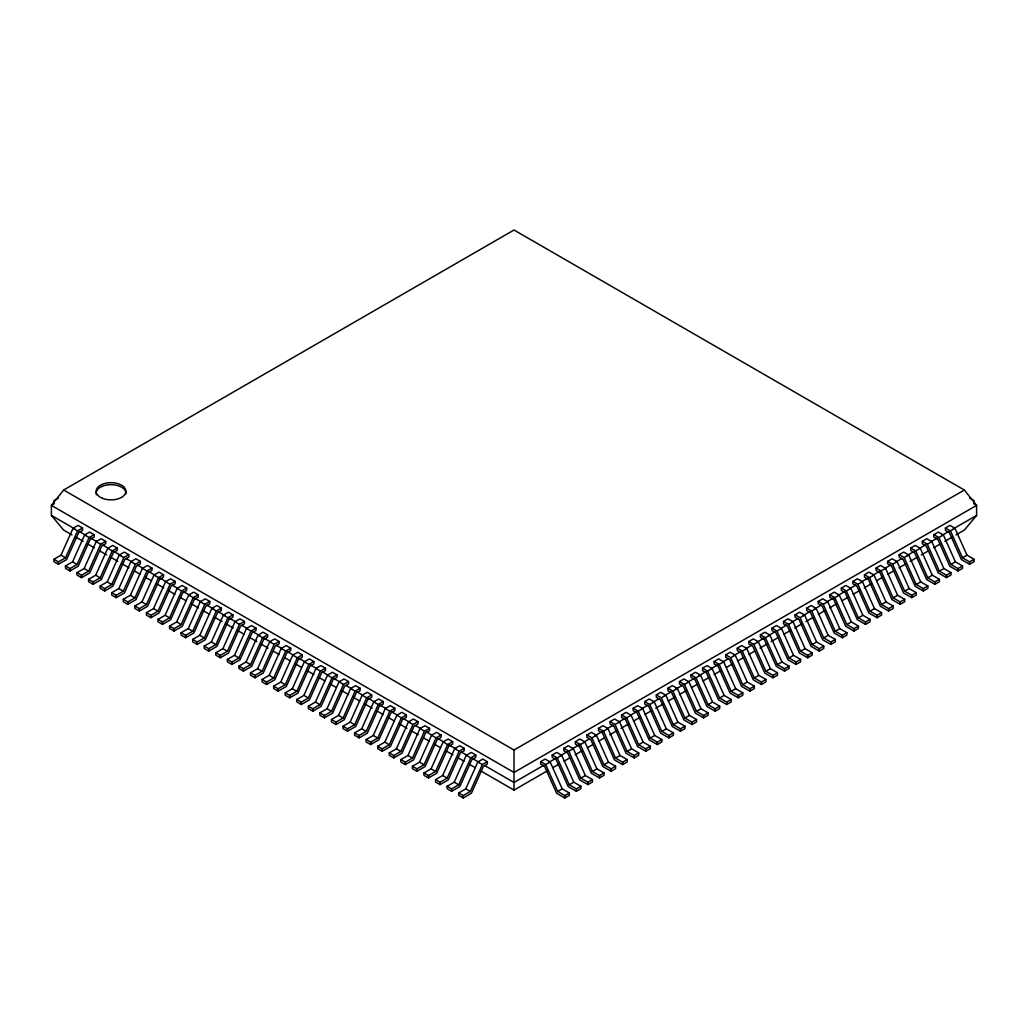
<?xml version="1.0" encoding="UTF-8"?>
<svg xmlns="http://www.w3.org/2000/svg" width="1028" height="1028" viewBox="0 0 1028 1028"><rect width="100%" height="100%" fill="white"/><g stroke="black" fill="none" stroke-linecap="round" stroke-linejoin="round"><path stroke-width="1.5" d="M61.012 555.171L73.039 528.276L78.064 525.385L82.561 527.994L82.561 530.397L78.629 532.658L66.614 559.553L58.416 564.282L53.906 561.686L53.906 559.271L61.012 555.171L65.522 557.78L77.55 530.885L82.561 527.994M72.577 561.853L84.604 534.958L89.616 532.067L94.126 534.663L94.126 537.066L90.194 539.34L78.179 566.235L69.981 570.964L65.471 568.356L65.471 565.953L72.577 561.853L77.087 564.462L89.115 537.567L94.126 534.663M84.142 568.535L96.169 541.64L101.181 538.736L105.691 541.345L105.691 543.748L101.759 546.022L89.744 572.917L81.546 577.633L77.036 575.037L77.036 572.635L84.142 568.535L88.652 571.131L100.68 544.236L105.691 541.345M95.707 575.205L107.734 548.309L112.746 545.418L117.256 548.014L117.256 550.43L113.324 552.691L101.309 579.586L93.111 584.315L88.601 581.707L88.601 579.304L95.707 575.205L100.217 577.813L112.245 550.918L117.256 548.014M107.272 581.887L119.299 554.991L124.311 552.087L128.821 554.696L128.821 557.099L124.889 559.373L112.874 586.268L104.676 590.997L100.166 588.389L100.166 585.986L107.272 581.887L111.782 584.495L123.81 557.6L128.821 554.696M118.837 588.569L130.864 561.673L135.876 558.769L140.386 561.378L140.386 563.781L136.454 566.043L124.439 592.938L116.241 597.666L111.731 595.071L111.731 592.668L118.837 588.569L123.347 591.164L135.375 564.269L140.386 561.378M130.402 595.238L142.429 568.343L147.441 565.451L151.951 568.047L151.951 570.45L148.019 572.724L136.004 599.62L127.806 604.348L123.296 601.74L123.296 599.337L130.402 595.238L134.912 597.846L146.94 570.951L151.951 568.047M141.967 601.92L153.994 575.025L159.006 572.121L163.516 574.729L163.516 577.132L159.584 579.406L147.569 606.302L139.371 611.03L134.861 608.422L134.861 606.019L141.967 601.92L146.477 604.515L158.505 577.62L163.516 574.729M153.532 608.589L165.559 581.694L170.571 578.803L175.081 581.398L175.081 583.814L171.149 586.076L159.134 612.971L150.936 617.699L146.426 615.091L146.426 612.688L153.532 608.589L158.042 611.197L170.07 584.302L175.081 581.398M165.097 615.271L177.124 588.376L182.136 585.472L186.646 588.08L186.646 590.483L182.714 592.758L170.699 619.653L162.501 624.381L157.991 621.773L157.991 619.37L165.097 615.271L169.607 617.879L181.635 590.984L186.646 588.08M176.662 621.953L188.689 595.058L193.701 592.154L198.211 594.762L198.211 597.165L194.279 599.427L182.264 626.322L174.066 631.051L169.556 628.455L169.556 626.052L176.662 621.953L181.172 624.549L193.2 597.654L198.211 594.762M188.227 628.622L200.254 601.727L205.266 598.836L209.776 601.431L209.776 603.834L205.844 606.109L193.829 633.004L185.631 637.733L181.121 635.124L181.121 632.721L188.227 628.622L192.737 631.231L204.765 604.336L209.776 601.431M199.792 635.304L211.819 608.409L216.831 605.505L221.341 608.113L221.341 610.516L217.409 612.791L205.394 639.686L197.196 644.415L192.686 641.806L192.686 639.403L199.792 635.304L204.302 637.9L216.33 611.005L221.341 608.113M211.357 641.973L223.384 615.078L228.396 612.187L232.906 614.795L232.906 617.198L228.974 619.46L216.959 646.355L208.761 651.084L204.251 648.488L204.251 646.072L211.357 641.973L215.867 644.582L227.895 617.687L232.906 614.795M222.922 648.655L234.949 621.76L239.961 618.856L244.471 621.465L244.471 623.867L240.539 626.142L228.524 653.037L220.326 657.766L215.816 655.157L215.816 652.754L222.922 648.655L227.432 651.264L239.46 624.369L244.471 621.465M234.487 655.337L246.514 628.442L251.526 625.538L256.036 628.147L256.036 630.549L252.104 632.824L240.089 659.719L231.891 664.435L227.381 661.839L227.381 659.436L234.487 655.337L238.997 657.933L251.025 631.038L256.036 628.147M246.052 662.006L258.079 635.111L263.091 632.22L267.601 634.816L267.601 637.219L263.669 639.493L251.654 666.388L243.456 671.117L238.946 668.508L238.946 666.105L246.052 662.006L250.562 664.615L262.59 637.72L267.601 634.816M257.617 668.688L269.644 641.793L274.656 638.889L279.166 641.498L279.166 643.901L275.234 646.175L263.219 673.07L255.021 677.799L250.511 675.19L250.511 672.787L257.617 668.688L262.127 671.284L274.155 644.389L279.166 641.498M269.182 675.357L281.209 648.462L286.221 645.571L290.731 648.18L290.731 650.583L286.799 652.844L274.784 679.739L266.586 684.468L262.076 681.872L262.076 679.457L269.182 675.357L273.692 677.966L285.72 651.071L290.731 648.18M280.747 682.039L292.774 655.144L297.786 652.253L302.296 654.849L302.296 657.252L298.364 659.526L286.349 686.421L278.151 691.15L273.641 688.542L273.641 686.139L280.747 682.039L285.257 684.648L297.285 657.753L302.296 654.849M292.312 688.721L304.339 661.826L309.351 658.922L313.861 661.531L313.861 663.934L309.929 666.208L297.914 693.103L289.716 697.819L285.206 695.224L285.206 692.821L292.312 688.721L296.822 691.317L308.85 664.422L313.861 661.531M303.877 695.391L315.904 668.496L320.916 665.604L325.426 668.2L325.426 670.616L321.494 672.877L309.479 699.772L301.281 704.501L296.771 701.893L296.771 699.49L303.877 695.391L308.387 697.999L320.415 671.104L325.426 668.2M315.442 702.073L327.469 675.178L332.481 672.273L336.991 674.882L336.991 677.285L333.059 679.559L321.044 706.454L312.846 711.183L308.336 708.575L308.336 706.172L315.442 702.073L319.952 704.681L331.98 677.786L336.991 674.882M327.007 708.742L339.034 681.86L344.046 678.955L348.556 681.564L348.556 683.967L344.624 686.229L332.609 713.124L324.411 717.852L319.901 715.257L319.901 712.854L327.007 708.742L331.517 711.35L343.545 684.455L348.556 681.564M338.572 715.424L350.599 688.529L355.611 685.637L360.121 688.233L360.121 690.636L356.189 692.911L344.174 719.806L335.976 724.534L331.466 721.926L331.466 719.523L338.572 715.424L343.082 718.032L355.11 691.137L360.121 688.233M350.137 722.106L362.164 695.211L367.176 692.307L371.686 694.915L371.686 697.318L367.754 699.593L355.739 726.488L347.541 731.204L343.031 728.608L343.031 726.205L350.137 722.106L354.647 724.701L366.675 697.806L371.686 694.915M361.702 728.775L373.729 701.88L378.741 698.989L383.251 701.584L383.251 704L379.319 706.262L367.304 733.157L359.106 737.886L354.596 735.277L354.596 732.874L361.702 728.775L366.212 731.383L378.24 704.488L383.251 701.584M373.267 735.457L385.294 708.562L390.306 705.658L394.816 708.266L394.816 710.669L390.884 712.944L378.869 739.839L370.671 744.568L366.161 741.959L366.161 739.556L373.267 735.457L377.777 738.065L389.805 711.17L394.816 708.266M384.832 742.139L396.859 715.244L401.871 712.34L406.381 714.948L406.381 717.351L402.449 719.613L390.434 746.508L382.236 751.237L377.726 748.641L377.726 746.238L384.832 742.139L389.342 744.735L401.37 717.84L406.381 714.948M396.397 748.808L408.424 721.913L413.436 719.022L417.946 721.617L417.946 724.02L414.014 726.295L401.999 753.19L393.801 757.919L389.291 755.31L389.291 752.907L396.397 748.808L400.907 751.417L412.935 724.522L417.946 721.617M407.962 755.49L419.989 728.595L425.001 725.691L429.511 728.299L429.511 730.702L425.579 732.977L413.564 759.872L405.366 764.601L400.856 761.992L400.856 759.589L407.962 755.49L412.472 758.086L424.5 731.191L429.511 728.299M419.527 762.159L431.554 735.264L436.566 732.373L441.076 734.969L441.076 737.384L437.144 739.646L425.129 766.541L416.931 771.27L412.421 768.674L412.421 766.258L419.527 762.159L424.037 764.768L436.065 737.873L441.076 734.969M431.092 768.841L443.119 741.946L448.131 739.042L452.641 741.651L452.641 744.054L448.709 746.328L436.694 773.223L428.496 777.952L423.986 775.343L423.986 772.94L431.092 768.841L435.602 771.45L447.63 744.555L452.641 741.651M442.657 775.523L454.684 748.628L459.696 745.724L464.206 748.333L464.206 750.736L460.274 752.997L448.259 779.892L440.061 784.621L435.551 782.025L435.551 779.622L442.657 775.523L447.167 778.119L459.195 751.224L464.206 748.333M454.222 782.192L466.249 755.297L471.261 752.406L475.771 755.002L475.771 757.405L471.839 759.679L459.824 786.574L451.626 791.303L447.116 788.694L447.116 786.291L454.222 782.192L458.732 784.801L470.76 757.906L475.771 755.002M465.787 788.874L477.814 761.979L482.826 759.075L487.336 761.684L487.336 764.087L483.404 766.361L471.389 793.256L463.191 797.985L458.681 795.376L458.681 792.973L465.787 788.874L470.297 791.47L482.325 764.575L487.336 761.684M956.001 534.907L964.341 530.088L976.6 515.401L976.6 505.378L964.341 490.022L514 230.015L63.659 490.022L51.4 505.378L51.4 515.401L63.659 530.088L71.999 534.907M58.416 498.015L53.906 500.61L53.906 503.026M54.176 503.771L51.4 505.378L514 772.465L976.6 505.378L973.824 503.771M53.906 559.271L58.416 561.879L65.522 557.78M65.471 565.953L69.981 568.561L77.087 564.462M77.036 572.635L81.546 575.23L88.652 571.131M88.601 579.304L93.111 581.912L100.217 577.813M100.166 585.986L104.676 588.594L111.782 584.495M111.731 592.668L116.241 595.263L123.347 591.164M123.296 599.337L127.806 601.945L134.912 597.846M134.861 606.019L139.371 608.615L146.477 604.515M146.426 612.688L150.936 615.297L158.042 611.197M157.991 619.37L162.501 621.979L169.607 617.879M169.556 626.052L174.066 628.648L181.172 624.549M181.121 632.721L185.631 635.33L192.737 631.231M192.686 639.403L197.196 641.999L204.302 637.9M204.251 646.072L208.761 648.681L215.867 644.582M215.816 652.754L220.326 655.363L227.432 651.264M227.381 659.436L231.891 662.032L238.997 657.933M238.946 666.105L243.456 668.714L250.562 664.615M250.511 672.787L255.021 675.383L262.127 671.284M262.076 679.457L266.586 682.065L273.692 677.966M273.641 686.139L278.151 688.747L285.257 684.648M285.206 692.821L289.716 695.416L296.822 691.317M296.771 699.49L301.281 702.098L308.387 697.999M308.336 706.172L312.846 708.78L319.952 704.681M319.901 712.854L324.411 715.449L331.517 711.35M331.466 719.523L335.976 722.131L343.082 718.032M343.031 726.205L347.541 728.801L354.647 724.701M354.596 732.874L359.106 735.483L366.212 731.383M366.161 739.556L370.671 742.165L377.777 738.065M377.726 746.238L382.236 748.834L389.342 744.735M389.291 752.907L393.801 755.516L400.907 751.417M400.856 759.589L405.366 762.185L412.472 758.086M412.421 766.258L416.931 768.867L424.037 764.768M423.986 772.94L428.496 775.549L435.602 771.45M435.551 779.622L440.061 782.218L447.167 778.119M63.659 490.022L514 750.029L964.341 490.022M447.116 786.291L451.626 788.9L458.732 784.801M458.681 792.973L463.191 795.569L470.297 791.47M540.651 761.684L545.174 759.075L550.186 761.979L562.213 788.874L569.319 792.973L569.319 795.376L564.809 797.985L556.611 793.256L544.583 766.361L540.651 764.087L540.651 761.684L545.675 764.575L557.703 791.47L564.809 795.569L569.319 792.973M552.229 755.002L556.739 752.406L561.751 755.297L573.778 782.192L580.884 786.291L580.884 788.694L576.374 791.303L568.176 786.574L556.161 759.679L552.229 757.405L552.229 755.002L557.24 757.906L569.268 784.801L576.374 788.9L580.884 786.291M563.794 748.333L568.304 745.724L573.316 748.628L585.343 775.523L592.449 779.622L592.449 782.025L587.939 784.621L579.741 779.892L567.726 752.997L563.794 750.736L563.794 748.333L568.805 751.224L580.833 778.119L587.939 782.218L592.449 779.622M575.359 741.651L579.869 739.042L584.881 741.946L596.908 768.841L604.014 772.94L604.014 775.343L599.504 777.952L591.306 773.223L579.291 746.328L575.359 744.054L575.359 741.651L580.37 744.555L592.398 771.45L599.504 775.549L604.014 772.94M586.924 734.969L591.434 732.373L596.446 735.264L608.473 762.159L615.579 766.258L615.579 768.674L611.069 771.27L602.871 766.541L590.856 739.646L586.924 737.384L586.924 734.969L591.935 737.873L603.963 764.768L611.069 768.867L615.579 766.258M598.489 728.299L602.999 725.691L608.011 728.595L620.038 755.49L627.144 759.589L627.144 761.992L622.634 764.601L614.436 759.872L602.421 732.977L598.489 730.702L598.489 728.299L603.5 731.191L615.528 758.086L622.634 762.185L627.144 759.589M610.054 721.617L614.564 719.022L619.576 721.913L631.603 748.808L638.709 752.907L638.709 755.31L634.199 757.919L626.001 753.19L613.986 726.295L610.054 724.02L610.054 721.617L615.065 724.522L627.093 751.417L634.199 755.516L638.709 752.907M621.619 714.948L626.129 712.34L631.141 715.244L643.168 742.139L650.274 746.238L650.274 748.641L645.764 751.237L637.566 746.508L625.551 719.613L621.619 717.351L621.619 714.948L626.63 717.84L638.658 744.735L645.764 748.834L650.274 746.238M633.184 708.266L637.694 705.658L642.706 708.562L654.733 735.457L661.839 739.556L661.839 741.959L657.329 744.568L649.131 739.839L637.116 712.944L633.184 710.669L633.184 708.266L638.195 711.17L650.223 738.065L657.329 742.165L661.839 739.556M644.749 701.584L649.259 698.989L654.271 701.88L666.298 728.775L673.404 732.874L673.404 735.277L668.894 737.886L660.696 733.157L648.681 706.262L644.749 704L644.749 701.584L649.76 704.488L661.788 731.383L668.894 735.483L673.404 732.874M656.314 694.915L660.824 692.307L665.836 695.211L677.863 722.106L684.969 726.205L684.969 728.608L680.459 731.204L672.261 726.488L660.246 699.593L656.314 697.318L656.314 694.915L661.325 697.806L673.353 724.701L680.459 728.801L684.969 726.205M667.879 688.233L672.389 685.637L677.401 688.529L689.428 715.424L696.534 719.523L696.534 721.926L692.024 724.534L683.826 719.806L671.811 692.911L667.879 690.636L667.879 688.233L672.89 691.137L684.918 718.032L692.024 722.131L696.534 719.523M679.444 681.564L683.954 678.955L688.966 681.86L700.993 708.742L708.099 712.854L708.099 715.257L703.589 717.852L695.391 713.124L683.376 686.229L679.444 683.967L679.444 681.564L684.455 684.455L696.483 711.35L703.589 715.449L708.099 712.854M691.009 674.882L695.519 672.273L700.531 675.178L712.558 702.073L719.664 706.172L719.664 708.575L715.154 711.183L706.956 706.454L694.941 679.559L691.009 677.285L691.009 674.882L696.02 677.786L708.048 704.681L715.154 708.78L719.664 706.172M702.574 668.2L707.084 665.604L712.096 668.496L724.123 695.391L731.229 699.49L731.229 701.893L726.719 704.501L718.521 699.772L706.506 672.877L702.574 670.616L702.574 668.2L707.585 671.104L719.613 697.999L726.719 702.098L731.229 699.49M714.139 661.531L718.649 658.922L723.661 661.826L735.688 688.721L742.794 692.821L742.794 695.224L738.284 697.819L730.086 693.103L718.071 666.208L714.139 663.934L714.139 661.531L719.15 664.422L731.178 691.317L738.284 695.416L742.794 692.821M725.704 654.849L730.214 652.253L735.226 655.144L747.253 682.039L754.359 686.139L754.359 688.542L749.849 691.15L741.651 686.421L729.636 659.526L725.704 657.252L725.704 654.849L730.715 657.753L742.743 684.648L749.849 688.747L754.359 686.139M737.269 648.18L741.779 645.571L746.791 648.462L758.818 675.357L765.924 679.457L765.924 681.872L761.414 684.468L753.216 679.739L741.201 652.844L737.269 650.583L737.269 648.18L742.28 651.071L754.308 677.966L761.414 682.065L765.924 679.457M748.834 641.498L753.344 638.889L758.356 641.793L770.383 668.688L777.489 672.787L777.489 675.19L772.979 677.799L764.781 673.07L752.766 646.175L748.834 643.901L748.834 641.498L753.845 644.389L765.873 671.284L772.979 675.383L777.489 672.787M760.399 634.816L764.909 632.22L769.921 635.111L781.948 662.006L789.054 666.105L789.054 668.508L784.544 671.117L776.346 666.388L764.331 639.493L760.399 637.219L760.399 634.816L765.41 637.72L777.438 664.615L784.544 668.714L789.054 666.105M771.964 628.147L776.474 625.538L781.486 628.442L793.513 655.337L800.619 659.436L800.619 661.839L796.109 664.435L787.911 659.719L775.896 632.824L771.964 630.549L771.964 628.147L776.975 631.038L789.003 657.933L796.109 662.032L800.619 659.436M783.529 621.465L788.039 618.856L793.051 621.76L805.078 648.655L812.184 652.754L812.184 655.157L807.674 657.766L799.476 653.037L787.461 626.142L783.529 623.867L783.529 621.465L788.54 624.369L800.568 651.264L807.674 655.363L812.184 652.754M795.094 614.795L799.604 612.187L804.616 615.078L816.643 641.973L823.749 646.072L823.749 648.488L819.239 651.084L811.041 646.355L799.026 619.46L795.094 617.198L795.094 614.795L800.105 617.687L812.133 644.582L819.239 648.681L823.749 646.072M806.659 608.113L811.169 605.505L816.181 608.409L828.208 635.304L835.314 639.403L835.314 641.806L830.804 644.415L822.606 639.686L810.591 612.791L806.659 610.516L806.659 608.113L811.67 611.005L823.698 637.9L830.804 641.999L835.314 639.403M818.224 601.431L822.734 598.836L827.746 601.727L839.773 628.622L846.879 632.721L846.879 635.124L842.369 637.733L834.171 633.004L822.156 606.109L818.224 603.834L818.224 601.431L823.235 604.336L835.263 631.231L842.369 635.33L846.879 632.721M829.789 594.762L834.299 592.154L839.311 595.058L851.338 621.953L858.444 626.052L858.444 628.455L853.934 631.051L845.736 626.322L833.721 599.427L829.789 597.165L829.789 594.762L834.8 597.654L846.828 624.549L853.934 628.648L858.444 626.052M841.354 588.08L845.864 585.472L850.876 588.376L862.903 615.271L870.009 619.37L870.009 621.773L865.499 624.381L857.301 619.653L845.286 592.758L841.354 590.483L841.354 588.08L846.365 590.984L858.393 617.879L865.499 621.979L870.009 619.37M852.919 581.398L857.429 578.803L862.441 581.694L874.468 608.589L881.574 612.688L881.574 615.091L877.064 617.699L868.866 612.971L856.851 586.076L852.919 583.814L852.919 581.398L857.93 584.302L869.958 611.197L877.064 615.297L881.574 612.688M864.484 574.729L868.994 572.121L874.006 575.025L886.033 601.92L893.139 606.019L893.139 608.422L888.629 611.03L880.431 606.302L868.416 579.406L864.484 577.132L864.484 574.729L869.495 577.62L881.523 604.515L888.629 608.615L893.139 606.019M876.049 568.047L880.559 565.451L885.571 568.343L897.598 595.238L904.704 599.337L904.704 601.74L900.194 604.348L891.996 599.62L879.981 572.724L876.049 570.45L876.049 568.047L881.06 570.951L893.088 597.846L900.194 601.945L904.704 599.337M887.614 561.378L892.124 558.769L897.136 561.673L909.163 588.569L916.269 592.668L916.269 595.071L911.759 597.666L903.561 592.938L891.546 566.043L887.614 563.781L887.614 561.378L892.625 564.269L904.653 591.164L911.759 595.263L916.269 592.668M899.179 554.696L903.689 552.087L908.701 554.991L920.728 581.887L927.834 585.986L927.834 588.389L923.324 590.997L915.126 586.268L903.111 559.373L899.179 557.099L899.179 554.696L904.19 557.6L916.218 584.495L923.324 588.594L927.834 585.986M910.744 548.014L915.254 545.418L920.266 548.309L932.293 575.205L939.399 579.304L939.399 581.707L934.889 584.315L926.691 579.586L914.676 552.691L910.744 550.43L910.744 548.014L915.755 550.918L927.783 577.813L934.889 581.912L939.399 579.304M922.309 541.345L926.819 538.736L931.831 541.64L943.858 568.535L950.964 572.635L950.964 575.037L946.454 577.633L938.256 572.917L926.241 546.022L922.309 543.748L922.309 541.345L927.32 544.236L939.348 571.131L946.454 575.23L950.964 572.635M933.874 534.663L938.384 532.067L943.396 534.958L955.423 561.853L962.529 565.953L962.529 568.356L958.019 570.964L949.821 566.235L937.806 539.34L933.874 537.066L933.874 534.663L938.885 537.567L950.913 564.462L958.019 568.561L962.529 565.953M945.439 527.994L949.949 525.385L954.961 528.276L966.988 555.171L974.094 559.271L974.094 561.686L969.584 564.282L961.386 559.553L949.371 532.658L945.439 530.397L945.439 527.994L950.45 530.885L962.478 557.78L969.584 561.879L974.094 559.271M543.709 765.32L514 782.475L484.83 765.629M549.26 762.121L556.199 758.111M560.363 755.708L567.302 751.699M572.853 748.5L579.792 744.49M583.955 742.087L589.507 738.888M595.045 735.688L601.984 731.679M607.535 728.479L613.086 725.267M618.638 722.067L625.577 718.058M631.128 714.858L636.679 711.646M642.217 708.446L647.769 705.247M653.32 702.034L658.871 698.834M664.422 695.635L671.361 691.626M675.524 689.223L682.463 685.213M688.015 682.014L694.941 678.005M699.104 675.602L706.043 671.605M711.594 668.393L718.533 664.396M722.697 661.993L728.248 658.781M733.799 655.581L740.738 651.572M746.277 648.372L751.828 645.16M757.379 641.96L764.318 637.951M768.481 635.548L775.42 631.552M780.972 628.339L786.523 625.14M792.074 621.94L797.612 618.727M803.164 615.528L810.103 611.519M814.266 609.116L821.205 605.119M826.756 601.907L833.695 597.91M837.859 595.508L844.798 591.498M850.336 588.286L855.887 585.086M861.438 581.887L868.377 577.877M872.541 575.474L879.48 571.465M885.031 568.266L890.582 565.066M896.133 561.853L901.672 558.654M907.223 555.454L914.162 551.445M919.713 548.245L925.264 545.033M930.815 541.833L937.754 537.824M941.918 535.421L948.857 531.412M953.007 529.009L976.6 515.401M545.675 764.575L550.186 761.979M557.24 757.906L561.751 755.297M568.805 751.224L573.316 748.628M580.37 744.555L584.881 741.946M591.935 737.873L596.446 735.264M603.5 731.191L608.011 728.595M615.065 724.522L619.576 721.913M626.63 717.84L631.141 715.244M638.195 711.17L642.706 708.562M649.76 704.488L654.271 701.88M661.325 697.806L665.836 695.211M672.89 691.137L677.401 688.529M684.455 684.455L688.966 681.86M696.02 677.786L700.531 675.178M707.585 671.104L712.096 668.496M719.15 664.422L723.661 661.826M730.715 657.753L735.226 655.144M742.28 651.071L746.791 648.462M753.845 644.389L758.356 641.793M765.41 637.72L769.921 635.111M776.975 631.038L781.486 628.442M788.54 624.369L793.051 621.76M800.105 617.687L804.616 615.078M811.67 611.005L816.181 608.409M823.235 604.336L827.746 601.727M834.8 597.654L839.311 595.058M846.365 590.984L850.876 588.376M857.93 584.302L862.441 581.694M869.495 577.62L874.006 575.025M881.06 570.951L885.571 568.343M892.625 564.269L897.136 561.673M904.19 557.6L908.701 554.991M915.755 550.918L920.266 548.309M927.32 544.236L931.831 541.64M938.885 537.567L943.396 534.958M950.45 530.885L954.961 528.276M480.641 770.833L514 790.095L547.359 770.833M552.923 767.62L558.474 764.408M564.038 761.208L569.602 757.996M575.153 754.783L582.105 750.774M587.669 747.562L593.233 744.349M598.784 741.137L604.348 737.924M609.912 734.724L616.851 730.702M621.028 728.299L627.979 724.29M633.531 721.078L640.483 717.069M644.659 714.653L651.611 710.644M655.774 708.241L662.726 704.231M668.29 701.019L675.229 697.01M679.405 694.594L686.357 690.585M691.908 687.372L697.472 684.16M703.036 680.96L708.588 677.748M714.152 674.535L721.103 670.526M726.667 667.313L732.219 664.101M737.783 660.888L743.347 657.676M748.898 654.476L754.462 651.264M760.026 648.051L766.978 644.042M771.141 641.626L778.093 637.617M783.657 634.404L790.596 630.395M794.772 627.992L801.724 623.983M805.888 621.567L812.84 617.558M818.404 614.346L825.355 610.336M829.519 607.933L836.471 603.911M842.035 600.712L847.586 597.499M853.15 594.287L860.102 590.278M864.265 587.862L871.217 583.853M876.781 580.64L882.332 577.428M887.896 574.228L893.46 571.015M899.012 567.803L905.964 563.794M910.14 561.378L917.092 557.369M921.255 554.966L928.207 550.957M933.771 547.744L940.71 543.735M944.886 541.319L951.838 537.31M557.703 791.47L562.213 788.874M569.268 784.801L573.778 782.192M580.833 778.119L585.343 775.523M592.398 771.45L596.908 768.841M603.963 764.768L608.473 762.159M615.528 758.086L620.038 755.49M627.093 751.417L631.603 748.808M638.658 744.735L643.168 742.139M650.223 738.065L654.733 735.457M661.788 731.383L666.298 728.775M673.353 724.701L677.863 722.106M684.918 718.032L689.428 715.424M696.483 711.35L700.993 708.742M708.048 704.681L712.558 702.073M719.613 697.999L724.123 695.391M731.178 691.317L735.688 688.721M742.743 684.648L747.253 682.039M754.308 677.966L758.818 675.357M765.873 671.284L770.383 668.688M777.438 664.615L781.948 662.006M789.003 657.933L793.513 655.337M800.568 651.264L805.078 648.655M812.133 644.582L816.643 641.973M823.698 637.9L828.208 635.304M835.263 631.231L839.773 628.622M846.828 624.549L851.338 621.953M858.393 617.879L862.903 615.271M869.958 611.197L874.468 608.589M881.523 604.515L886.033 601.92M893.088 597.846L897.598 595.238M904.653 591.164L909.163 588.569M916.218 584.495L920.728 581.887M927.783 577.813L932.293 575.205M939.348 571.131L943.858 568.535M950.913 564.462L955.423 561.853M962.478 557.78L966.988 555.171M969.584 498.015L974.094 500.61L974.094 503.026M51.4 515.401L75.018 529.034M79.182 531.437L86.134 535.447M90.297 537.85L97.249 541.859M102.8 545.071L108.351 548.284M113.915 551.483L120.854 555.505M126.418 558.705L131.969 561.918M137.534 565.13L143.085 568.33M148.649 571.542L155.588 575.551M159.751 577.954L166.703 581.964M172.254 585.176L177.818 588.389M183.369 591.588L190.321 595.597M194.485 598.013L201.437 602.022M206.988 605.222L213.94 609.231M218.103 611.647L225.055 615.656M229.218 618.059L236.157 622.068M241.721 625.281L247.273 628.481M252.837 631.693L259.776 635.702M263.952 638.105L270.891 642.114M276.455 645.327L282.006 648.539M287.557 651.739L293.121 654.952M298.673 658.164L305.624 662.173M309.788 664.576L316.74 668.585M322.291 671.798L327.855 674.998M333.406 678.21L340.345 682.219M345.909 685.432L351.46 688.644M355.637 691.047L362.576 695.056M368.14 698.256L375.079 702.278M379.255 704.681L386.194 708.69M391.745 711.903L397.309 715.102M402.86 718.315L409.812 722.324M415.363 725.537L420.927 728.736M426.479 731.949L432.043 735.161M437.594 738.361L443.145 741.573M448.709 744.786L455.648 748.795M461.212 751.995L466.763 755.207M472.327 758.42L479.266 762.429M73.039 528.276L77.55 530.885M84.604 534.958L89.115 537.567M96.169 541.64L100.68 544.236M107.734 548.309L112.245 550.918M119.299 554.991L123.81 557.6M130.864 561.673L135.375 564.269M142.429 568.343L146.94 570.951M153.994 575.025L158.505 577.62M165.559 581.694L170.07 584.302M177.124 588.376L181.635 590.984M188.689 595.058L193.2 597.654M200.254 601.727L204.765 604.336M211.819 608.409L216.33 611.005M223.384 615.078L227.895 617.687M234.949 621.76L239.46 624.369M246.514 628.442L251.025 631.038M258.079 635.111L262.59 637.72M269.644 641.793L274.155 644.389M281.209 648.462L285.72 651.071M292.774 655.144L297.285 657.753M304.339 661.826L308.85 664.422M315.904 668.496L320.415 671.104M327.469 675.178L331.98 677.786M339.034 681.86L343.545 684.455M350.599 688.529L355.11 691.137M362.164 695.211L366.675 697.806M373.729 701.88L378.24 704.488M385.294 708.562L389.805 711.17M396.859 715.244L401.37 717.84M408.424 721.913L412.935 724.522M419.989 728.595L424.5 731.191M431.554 735.264L436.065 737.873M443.119 741.946L447.63 744.555M454.684 748.628L459.195 751.224M466.249 755.297L470.76 757.906M477.814 761.979L482.325 764.575M76.162 537.31L83.114 541.319M87.29 543.735L94.229 547.744M99.793 550.957L106.745 554.966M110.908 557.369L117.86 561.378M122.036 563.794L128.988 567.803M134.54 571.015L140.104 574.228M145.668 577.428L151.219 580.64M156.783 583.853L163.735 587.862M167.898 590.278L174.85 594.287M180.414 597.499L185.965 600.712M191.529 603.911L198.481 607.933M202.644 610.336L209.596 614.346M215.16 617.558L222.112 621.567M226.276 623.983L233.227 627.992M237.404 630.395L244.343 634.404M249.907 637.617L256.859 641.626M261.022 644.042L267.974 648.051M273.538 651.264L279.102 654.476M284.653 657.676L290.217 660.888M295.781 664.101L301.332 667.313M306.897 670.526L313.848 674.535M319.412 677.748L324.964 680.96M330.528 684.16L336.092 687.372M341.643 690.585L348.595 694.594M352.771 697.01L359.71 701.019M365.274 704.231L372.226 708.241M376.389 710.644L383.341 714.653M387.517 717.069L394.469 721.078M400.02 724.29L406.972 728.299M411.149 730.702L418.088 734.724M423.652 737.924L429.216 741.137M434.767 744.349L440.331 747.562M445.895 750.774L452.847 754.783M458.398 757.996L463.962 761.208M469.526 764.408L475.077 767.62M969.584 561.879L969.584 564.282M958.019 568.561L958.019 570.964M946.454 575.23L946.454 577.633M934.889 581.912L934.889 584.315M923.324 588.594L923.324 590.997M911.759 595.263L911.759 597.666M900.194 601.945L900.194 604.348M888.629 608.615L888.629 611.03M877.064 615.297L877.064 617.699M865.499 621.979L865.499 624.381M853.934 628.648L853.934 631.051M842.369 635.33L842.369 637.733M830.804 641.999L830.804 644.415M819.239 648.681L819.239 651.084M807.674 655.363L807.674 657.766M796.109 662.032L796.109 664.435M784.544 668.714L784.544 671.117M772.979 675.383L772.979 677.799M761.414 682.065L761.414 684.468M749.849 688.747L749.849 691.15M738.284 695.416L738.284 697.819M726.719 702.098L726.719 704.501M715.154 708.78L715.154 711.183M703.589 715.449L703.589 717.852M692.024 722.131L692.024 724.534M680.459 728.801L680.459 731.204M668.894 735.483L668.894 737.886M657.329 742.165L657.329 744.568M645.764 748.834L645.764 751.237M634.199 755.516L634.199 757.919M622.634 762.185L622.634 764.601M611.069 768.867L611.069 771.27M599.504 775.549L599.504 777.952M587.939 782.218L587.939 784.621M576.374 788.9L576.374 791.303M564.809 795.569L564.809 797.985M514 750.029L514 790.095M463.191 795.569L463.191 797.985M451.626 788.9L451.626 791.303M440.061 782.218L440.061 784.621M428.496 775.549L428.496 777.952M416.931 768.867L416.931 771.27M405.366 762.185L405.366 764.601M393.801 755.516L393.801 757.919M382.236 748.834L382.236 751.237M370.671 742.165L370.671 744.568M359.106 735.483L359.106 737.886M347.541 728.801L347.541 731.204M335.976 722.131L335.976 724.534M324.411 715.449L324.411 717.852M312.846 708.78L312.846 711.183M301.281 702.098L301.281 704.501M289.716 695.416L289.716 697.819M278.151 688.747L278.151 691.15M266.586 682.065L266.586 684.468M255.021 675.383L255.021 677.799M243.456 668.714L243.456 671.117M231.891 662.032L231.891 664.435M220.326 655.363L220.326 657.766M208.761 648.681L208.761 651.084M197.196 641.999L197.196 644.415M185.631 635.33L185.631 637.733M174.066 628.648L174.066 631.051M162.501 621.979L162.501 624.381M150.936 615.297L150.936 617.699M139.371 608.615L139.371 611.03M127.806 601.945L127.806 604.348M116.241 595.263L116.241 597.666M104.676 588.594L104.676 590.997M93.111 581.912L93.111 584.315M81.546 575.23L81.546 577.633M69.981 568.561L69.981 570.964M58.416 561.879L58.416 564.282M96.375 494.776A14.88 8.597 0 0 1 110.304 484.663A14.88 8.597 0 0 1 125.853 493.954M102.53 498.336A14.88 8.597 0 0 0 125.853 491.975A14.88 8.597 0 0 0 104.663 483.494A14.88 8.597 0 0 0 102.53 498.336"/></g></svg>
